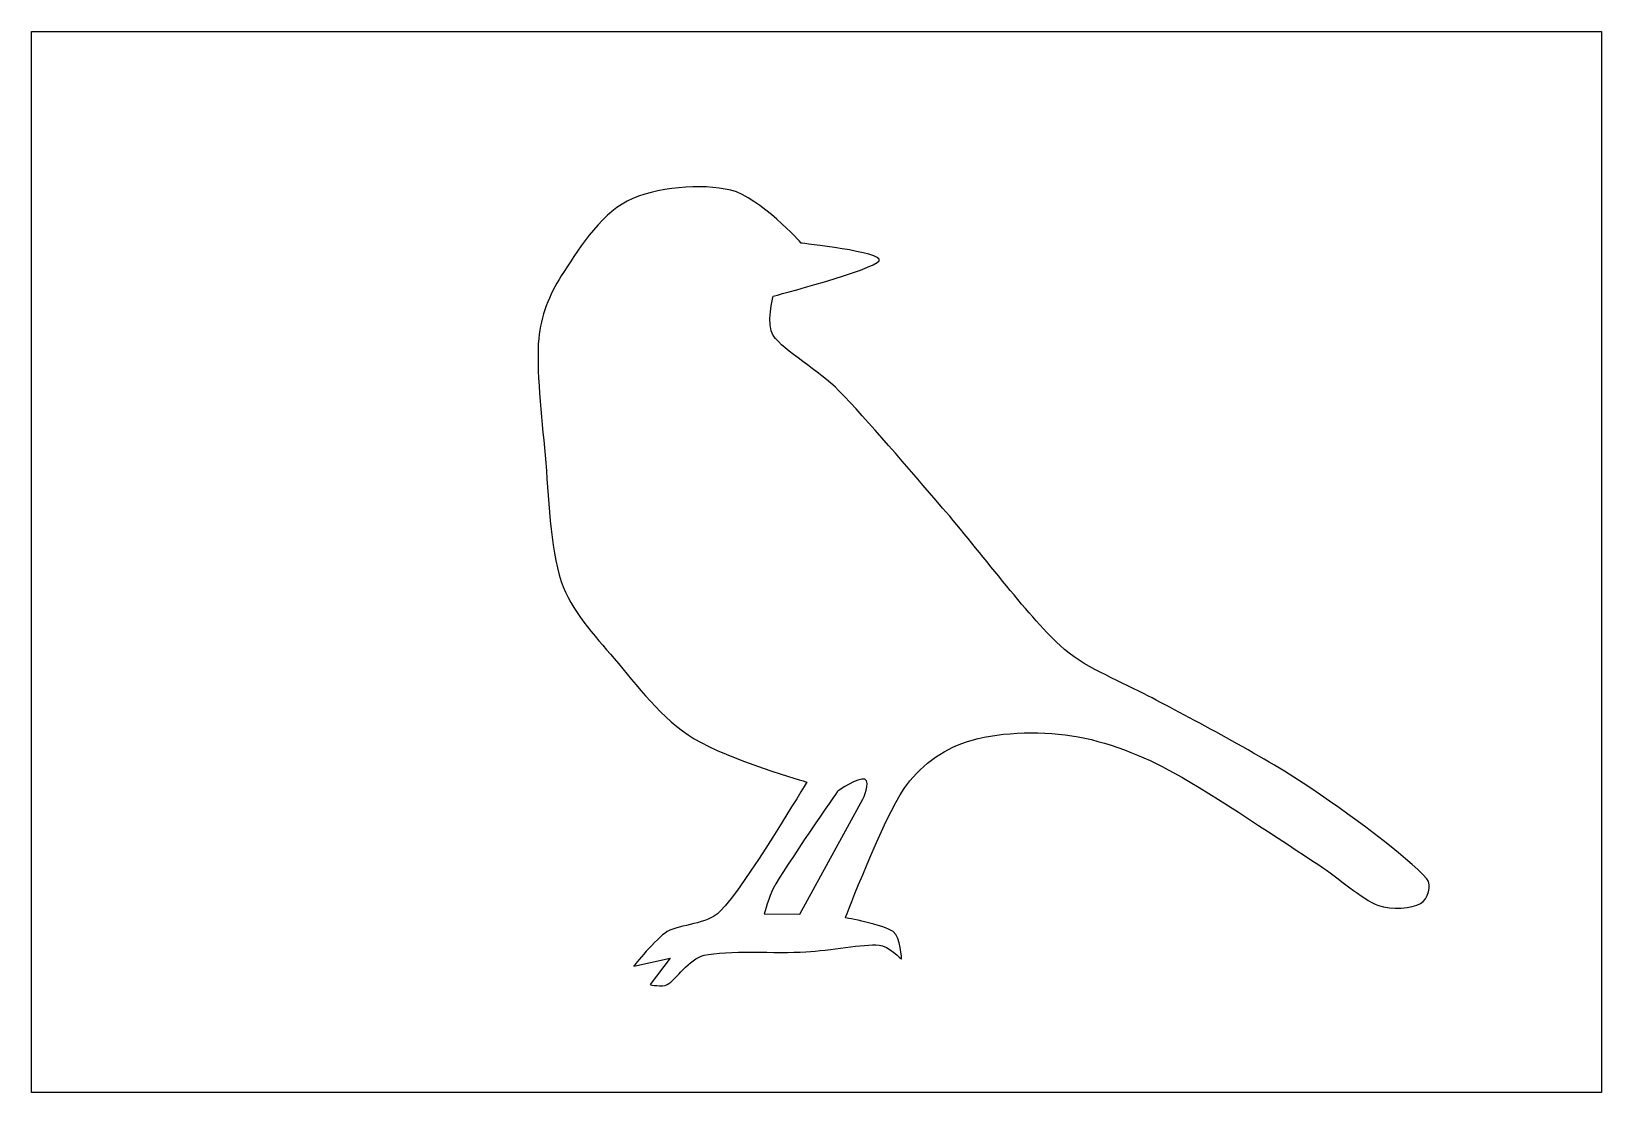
# Model space of a CAD drawing. Extents: x 0 to 1111, y 1 to 752.
import ezdxf

# ---------------------------------------------------------------- set-up
doc = ezdxf.new("R2010")
doc.units = 0
doc.layers.get('0').update_dxf_attribs({"linetype": 'CONTINUOUS'})

msp = doc.modelspace()

# ---------------------------------------------------------------- linework, layer by layer
at = {"color": 7}
for points in [[(0, 751.9997), (1111.2936, 751.9997), (1111.2936, 0.5312), (0, 0.5312)], [(599.998528, 589.561377)], [(570.765599, 214.051942)]]:
    msp.add_lwpolyline(points, close=True, dxfattribs=at)
for points in [[(518.596727, 127.165304), (543.748666, 126.938305), (588.535556, 208.251966)], [(426.269954, 90.122459), (452.039891, 95.752435), (437.966925, 77.002513)]]:
    msp.add_lwpolyline(points, dxfattribs=at)
for points in [[(495.073785, 639.500169), (474.537835, 644.464148), (441.711916, 641.897159), (421.699965, 631.785201)], [(544.912663, 602.000325), (544.912663, 602.000325), (515.281735, 634.615189), (495.073785, 639.500169)], [(421.699965, 631.785201), (401.687014, 621.674243), (385.440054, 595.041354), (374.99908, 578.832422)], [(599.998528, 589.561377), (603.317519, 595.811351), (544.912663, 602.000325), (544.912663, 602.000325)], [(524.998712, 564.500481), (524.998712, 564.500481), (596.679536, 583.311403), (599.998528, 589.561377)], [(374.99908, 578.832422), (366.500101, 565.637477), (360.465115, 550.161541), (359.055119, 534.530606)], [(524.998712, 536.607598), (519.692725, 544.242566), (524.998712, 564.500481), (524.998712, 564.500481)], [(359.055119, 534.530606), (357.148124, 513.392694), (361.012114, 479.433836), (363.554108, 452.00095)], [(571.562597, 497.497761), (557.358632, 511.9587), (532.759693, 525.440644), (524.998712, 536.607598)], [(644.935417, 414.501107), (620.737477, 442.39399), (591.551548, 477.146846), (571.562597, 497.497761)], [(363.554108, 452.00095), (366.212101, 423.33207), (366.8421, 386.546223), (374.99908, 362.518323)], [(728.000213, 317.178512), (704.240272, 339.109421), (671.009353, 384.448232), (644.935417, 414.501107)], [(374.99908, 362.518323), (382.104062, 341.58941), (398.238023, 324.720481), (412.498988, 307.834551)], [(787.498067, 282.914655), (767.229117, 293.541611), (744.818172, 301.656577), (728.000213, 317.178512)], [(412.498988, 307.834551), (428.184949, 289.259629), (446.245905, 264.89773), (469.115849, 251.073788)], [(899.997791, 219.691919), (866.650873, 241.510828), (816.163997, 267.885718), (787.498067, 282.914655)], [(661.895376, 248.996796), (682.488325, 255.687769), (711.874253, 256.890763), (736.332193, 253.225779)], [(469.115849, 251.073788), (492.97379, 236.652848), (548.723653, 220.477915), (548.723653, 220.477915)], [(617.593484, 215.770935), (628.065459, 230.971872), (644.339419, 243.29282), (661.895376, 248.996796)], [(736.332193, 253.225779), (760.537134, 249.597794), (787.233068, 238.861839), (808.642016, 227.001888)], [(589.776553, 222.394907), (585.485563, 224.2469), (570.765599, 214.051942), (570.765599, 214.051942)], [(588.535556, 208.251966), (588.535556, 208.251966), (594.066542, 220.541915), (589.776553, 222.394907)], [(808.642016, 227.001888), (836.964946, 211.311953), (886.976823, 177.437095), (911.088764, 161.77916)], [(548.723653, 220.477915), (548.723653, 220.477915), (505.10676, 146.700223), (487.498804, 128.899297)], [(570.765599, 214.051942), (570.765599, 214.051942), (533.220691, 160.345166), (524.998712, 144.97823)], [(576.061586, 124.400316), (576.061586, 124.400316), (603.28852, 195.005021), (617.593484, 215.770935)], [(987.577576, 152.002201), (973.73061, 167.430136), (932.159712, 198.648006), (899.997791, 219.691919)], [(911.088764, 161.77916), (925.365729, 152.507199), (941.31469, 137.609261), (953.313661, 133.05228)], [(524.998712, 144.97823), (522.434718, 140.18525), (518.596727, 127.165304), (518.596727, 127.165304)], [(983.078587, 134.437274), (988.367575, 137.362262), (991.614567, 147.504219), (987.577576, 152.002201)], [(953.313661, 133.05228), (962.598638, 129.526294), (977.367601, 131.278287), (983.078587, 134.437274)], [(487.498804, 128.899297), (478.082827, 119.380337), (459.522872, 119.982334), (449.998896, 114.502357)], [(609.979503, 114.502357), (603.345519, 119.405337), (576.061586, 124.400316), (576.061586, 124.400316)], [(449.998896, 114.502357), (442.205915, 110.018376), (426.269954, 90.122459), (426.269954, 90.122459)], [(615.863489, 94.981438), (615.863489, 94.981438), (615.44449, 110.462374), (609.979503, 114.502357)], [(476.037832, 97.750427), (492.375792, 101.612411), (527.366706, 98.961422), (548.026655, 100.172417)], [(548.026655, 100.172417), (565.396612, 101.191412), (588.692555, 105.883393), (599.998528, 105.018396)], [(599.998528, 105.018396), (606.237512, 104.540398), (615.863489, 94.981438), (615.863489, 94.981438)], [(449.998896, 77.002513), (456.34388, 80.460499), (465.237858, 95.197437), (476.037832, 97.750427)], [(437.966925, 77.002513), (437.966925, 77.002513), (446.476904, 75.083521), (449.998896, 77.002513)]]:
    msp.add_open_spline(points, degree=3, dxfattribs=at)

doc.saveas('drawing.dxf')
